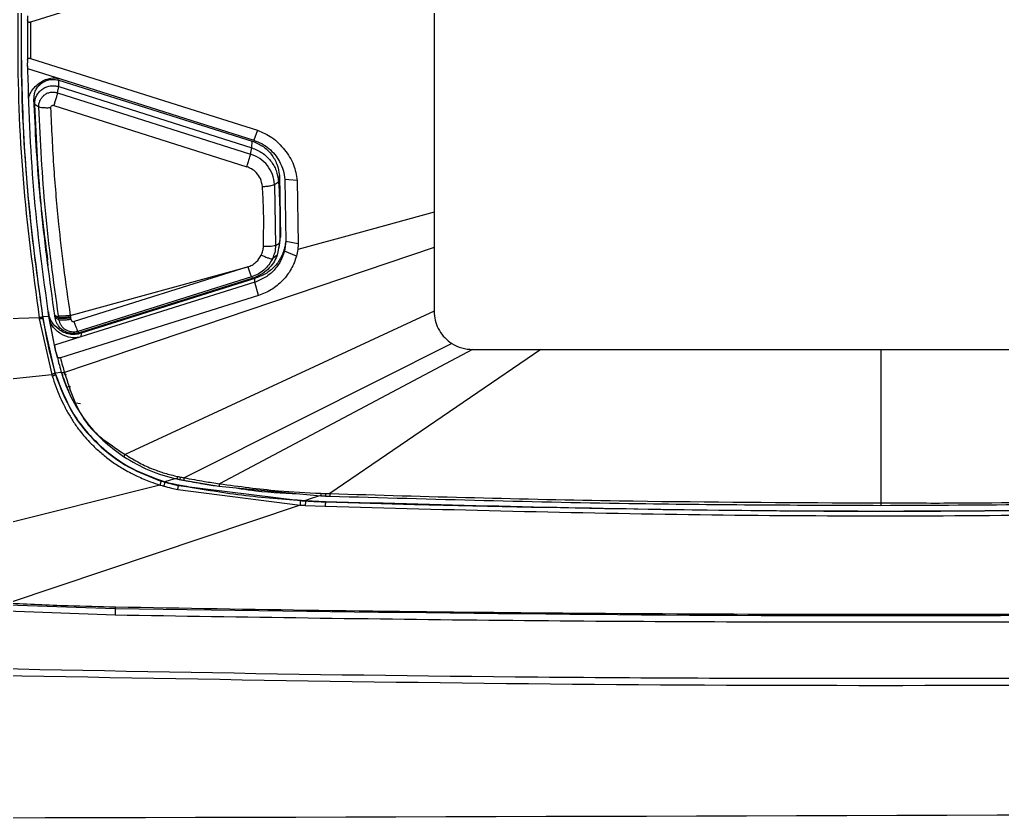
# Model space of a CAD drawing. Extents: x 527 to 611, y 788 to 934.
# Drawn here: x 574.122 to 577.312, y 803.913 to 806.51 of the extents above; entities that cross this region are included whole.
import ezdxf

# ---------------------------------------------------------------- set-up
doc = ezdxf.new("R2010")
doc.units = 0
doc.header["$MEASUREMENT"] = 0
doc.layers.add('1', color=4, linetype='Continuous')
doc.layers.add('GEOMETRY', color=3, linetype='Continuous', lineweight=25)

# ---------------------------------------------------------------- blocks, each defined once
blk = doc.blocks.new('2026_FLAIR')
at = {"layer": 'GEOMETRY'}
for p, q in [((48.4006, 3.6457), (48.4006, 2.5224)), ((47.8276, 3.3694), (47.091, 3.1385)), ((47.081, 3.1589), (47.081, 3.0978)), ((47.0811, 3.054), (47.0811, 3.0064)), ((47.0804, 3.0064), (47.0814, 2.9882)), ((47.0813, 3.0157), (47.0809, 3.0064)), ((47.0911, 3.0212), (47.7522, 2.8116)), ((47.0814, 2.9882), (47.1887, 2.9542)), ((47.1826, 2.9296), (47.1833, 2.9501)), ((47.1833, 2.9501), (47.81, 2.7529)), ((47.1887, 2.9542), (47.8156, 2.7554)), ((47.1787, 2.9092), (47.1826, 2.9296)), ((47.1787, 2.9092), (47.8053, 2.7106)), ((47.1826, 2.9296), (47.8093, 2.731)), ((47.1045, 2.871), (47.1022, 2.8891)), ((47.1176, 2.8632), (47.1045, 2.871)), ((47.1663, 2.868), (47.793, 2.6693)), ((47.7522, 2.8116), (47.8275, 2.7878)), ((47.8275, 2.7878), (47.8156, 2.7554)), ((47.8093, 2.731), (47.81, 2.7529)), ((47.8053, 2.7106), (47.8093, 2.731)), ((47.8832, 2.6122), (47.8961, 2.6211)), ((47.8961, 2.6211), (47.8986, 2.6411)), ((47.8986, 2.6411), (47.9019, 2.4415)), ((47.9566, 2.625), (47.9161, 2.628)), ((47.9161, 2.628), (47.9194, 2.4268)), ((47.9566, 2.625), (47.96, 2.4196)), ((47.8832, 2.6122), (47.8865, 2.4142)), ((48.4006, 2.5224), (48.4006, 2.4082)), ((47.8979, 2.4067), (47.9004, 2.4263)), ((47.8994, 2.4218), (47.9019, 2.4415)), ((47.9194, 2.4268), (47.9148, 2.3955)), ((47.919, 2.4262), (47.9164, 2.4088)), ((47.96, 2.4196), (47.9194, 2.4268)), ((47.9194, 2.4268), (47.9194, 2.4268)), ((48.4006, 2.4082), (47.201, 2.0027)), ((47.8865, 2.4142), (47.8994, 2.4218)), ((47.8994, 2.4218), (47.8918, 2.3834)), ((47.954, 2.3794), (47.9148, 2.3955)), ((47.9584, 2.4015), (47.954, 2.3794)), ((47.96, 2.4196), (47.9584, 2.4015)), ((48.4006, 2.4082), (48.4006, 2.2008)), ((47.1446, 2.3672), (47.1469, 2.3494)), ((47.8918, 2.3834), (47.8758, 2.3711)), ((47.2199, 2.1874), (47.7961, 2.3449)), ((47.7961, 2.3449), (47.2321, 2.1681)), ((47.8085, 2.3124), (47.2445, 2.1357)), ((47.8124, 2.3083), (47.2484, 2.1315)), ((47.8188, 2.3071), (47.2552, 2.1294)), ((47.8085, 2.3124), (47.8124, 2.3083)), ((47.8188, 2.295), (47.8188, 2.3071)), ((47.8188, 2.295), (47.2545, 2.1182)), ((47.8307, 2.2516), (47.8188, 2.2951)), ((47.8307, 2.2516), (47.1878, 2.0502)), ((48.4006, 2.2008), (47.3986, 1.7363)), ((47.119, 2.1798), (46.8756, 2.1727)), ((47.119, 2.1799), (47.1196, 2.1764)), ((47.1195, 2.1764), (47.1599, 1.9961)), ((47.1497, 2.1837), (47.1303, 2.1832)), ((47.1303, 2.1794), (47.1307, 2.1808)), ((47.1303, 2.1794), (47.1704, 2.0005)), ((47.1489, 2.1986), (47.1504, 2.1863)), ((47.1508, 2.1844), (47.1496, 2.1939)), ((47.1498, 2.184), (47.1497, 2.1837)), ((47.1497, 2.1837), (47.1725, 2.0691)), ((47.1687, 2.0913), (47.1512, 2.1816)), ((47.1702, 2.1838), (47.1698, 2.1861)), ((47.1839, 2.1728), (47.1709, 2.179)), ((47.1831, 2.178), (47.1827, 2.1809)), ((47.1839, 2.1728), (47.1831, 2.1779)), ((47.2199, 2.1874), (47.2207, 2.1823)), ((47.2207, 2.1823), (47.2211, 2.1796)), ((47.2211, 2.1796), (47.2219, 2.1744)), ((47.2545, 2.1182), (47.1687, 2.0913)), ((47.2445, 2.1357), (47.2484, 2.1315)), ((47.2552, 2.1294), (47.2545, 2.1182)), ((47.1687, 2.0913), (47.1723, 2.0705)), ((48.5256, 2.077), (47.7039, 1.6415)), ((48.7467, 2.077), (48.0623, 1.6096)), ((48.4519, 2.1008), (48.4582, 2.0965)), ((48.5256, 2.077), (48.7467, 2.077)), ((48.7467, 2.077), (49.8506, 2.077)), ((49.8506, 2.077), (50.9544, 2.077)), ((49.8506, 2.077), (49.8506, 1.5797)), ((47.1723, 2.0705), (47.1725, 2.0691)), ((47.1729, 2.0692), (47.1733, 2.0677)), ((47.1732, 2.0692), (47.1782, 2.0509)), ((47.1733, 2.0677), (47.1761, 2.0577)), ((47.1778, 2.0508), (47.1782, 2.0494)), ((46.4626, 1.9222), (47.1599, 1.9961)), ((47.1912, 2.0026), (47.1711, 2.0004)), ((47.1711, 2.0004), (47.1722, 1.9969)), ((47.1718, 1.9955), (47.1722, 1.9969)), ((47.1913, 2.0024), (47.1912, 2.0026)), ((47.1992, 1.9985), (47.2069, 1.9963)), ((47.2094, 1.9519), (47.2152, 1.9416)), ((47.2212, 1.9559), (47.2126, 1.9563)), ((47.2365, 1.9036), (47.2537, 1.9018)), ((47.511, 1.6375), (46.2665, 1.3242)), ((47.5265, 1.6483), (47.5265, 1.6469)), ((47.5662, 1.6571), (47.5661, 1.6583)), ((47.5664, 1.6575), (47.5752, 1.6557)), ((47.5711, 1.6363), (47.5711, 1.6377)), ((47.5711, 1.6363), (47.9666, 1.5867)), ((47.5752, 1.6557), (47.5879, 1.6533)), ((47.5879, 1.6533), (47.7026, 1.6338)), ((47.7025, 1.6334), (48.0328, 1.6024)), ((47.5688, 1.623), (47.9659, 1.5724)), ((48.0328, 1.6024), (48.0485, 1.6018)), ((48.0329, 1.6028), (48.0486, 1.6023)), ((48.0485, 1.6018), (48.0485, 1.6031)), ((48.0485, 1.6018), (48.062, 1.6014)), ((48.0486, 1.6022), (48.062, 1.6018)), ((47.9659, 1.5724), (47.0184, 1.2546)), ((47.9826, 1.5715), (48.0475, 1.5686)), ((47.9833, 1.587), (47.9832, 1.5857)), ((47.9833, 1.587), (48.0479, 1.5842)), ((48.0479, 1.5842), (48.0479, 1.583)), ((48.0479, 1.583), (48.3367, 1.574)), ((47.018, 1.2491), (47.3662, 1.2369)), ((46.9516, 1.2322), (47.3658, 1.2164)), ((47.3662, 1.2382), (47.3658, 1.2164))]:
    blk.add_line(p, q, dxfattribs=at)
at = {"layer": 'GEOMETRY', "flags": 128}
for points in [[(48.4006, 2.5224), (48.153, 2.4547), (47.9584, 2.4015)], [(47.9158, 2.4041), (47.9162, 2.4068), (47.9164, 2.4088)], [(47.1698, 2.1861), (47.1697, 2.1868), (47.1696, 2.1873)], [(48.4582, 2.0965), (47.9718, 1.8526), (47.5896, 1.6609)], [(47.5661, 1.6583), (47.544, 1.6527), (47.5265, 1.6483)], [(48.0328, 1.6037), (48.0051, 1.5943), (47.9833, 1.587)]]:
    blk.add_lwpolyline(points, dxfattribs=at)
at = {"layer": 'GEOMETRY'}
for points, knots in [([(47.1188, 3.9893), (47.0989, 3.8391), (47.0592, 3.5389), (47.0443, 3.0846), (47.0593, 2.6303), (47.0991, 2.33), (47.119, 2.1799)], [0, 0, 0, 0, 0.25, 0.499999, 0.749997, 1, 1, 1, 1]), ([(47.1301, 3.9917), (47.1252, 3.9588), (47.1007, 3.7945), (47.0728, 3.5205), (47.058, 3.1696), (47.0629, 2.8409), (47.0848, 2.5114), (47.1151, 2.2926), (47.1303, 2.1832)], [0, 0, 0, 0, 0.05488, 0.274513, 0.454775, 0.635037, 0.817518, 1, 1, 1, 1]), ([(47.0812, 3.1466), (47.0811, 3.1222), (47.0807, 3.0785), (47.0812, 3.0349), (47.0813, 3.0157)], [0, 0, 0, 0, 0.559999, 1, 1, 1, 1]), ([(47.091, 3.1385), (47.0903, 3.1383), (47.0889, 3.1379), (47.0868, 3.1378), (47.0851, 3.1381), (47.0837, 3.139), (47.0826, 3.1403), (47.0815, 3.1428), (47.0813, 3.145), (47.0812, 3.1466)], [0, 0, 0, 0, 0.126556, 0.236513, 0.337294, 0.438366, 0.54912, 0.676829, 1, 1, 1, 1]), ([(47.091, 3.1385), (47.0909, 3.1166), (47.0906, 3.0775), (47.091, 3.0384), (47.0911, 3.0212)], [0, 0, 0, 0, 0.559921, 1, 1, 1, 1]), ([(47.0813, 3.0157), (47.0814, 3.0169), (47.0816, 3.0186), (47.0827, 3.0204), (47.0838, 3.0214), (47.0852, 3.0219), (47.0869, 3.022), (47.089, 3.0218), (47.0904, 3.0214), (47.0911, 3.0212)], [0, 0, 0, 0, 0.323193, 0.450888, 0.561617, 0.662664, 0.763434, 0.873404, 1, 1, 1, 1]), ([(47.0858, 2.8911), (47.0858, 2.8921), (47.0863, 2.899), (47.0918, 2.9113), (47.1025, 2.9269), (47.1175, 2.9402), (47.1344, 2.9508), (47.1525, 2.957), (47.171, 2.9586), (47.1827, 2.9557), (47.1887, 2.9542)], [0, 0, 0, 0, 0.0220698, 0.1543932, 0.292351, 0.4440657, 0.5954205, 0.7329945, 0.8648307, 1, 1, 1, 1]), ([(47.1022, 2.8891), (47.1023, 2.894), (47.1027, 2.9039), (47.1076, 2.918), (47.1155, 2.9306), (47.1264, 2.9409), (47.1393, 2.9484), (47.1537, 2.9526), (47.1687, 2.9536), (47.1784, 2.9513), (47.1833, 2.9501)], [0, 0, 0, 0, 0.124995, 0.249792, 0.374655, 0.499781, 0.62464, 0.749455, 0.874824, 1, 1, 1, 1]), ([(47.1045, 2.871), (47.1046, 2.8757), (47.1049, 2.8852), (47.1097, 2.8988), (47.1174, 2.911), (47.1278, 2.9209), (47.1403, 2.9282), (47.1542, 2.9322), (47.1687, 2.933), (47.178, 2.9308), (47.1826, 2.9296)], [0, 0, 0, 0, 0.123707, 0.2492, 0.374731, 0.500244, 0.625697, 0.751232, 0.876575, 1, 1, 1, 1]), ([(47.1176, 2.8632), (47.1177, 2.8668), (47.1179, 2.874), (47.1214, 2.8844), (47.1269, 2.8938), (47.1346, 2.9019), (47.1442, 2.9082), (47.1555, 2.9117), (47.1673, 2.9124), (47.1749, 2.9103), (47.1787, 2.9092)], [0, 0, 0, 0, 0.1207241, 0.2409189, 0.361088, 0.4813612, 0.6105919, 0.7399237, 0.8698135, 1, 1, 1, 1]), ([(47.1787, 2.9092), (47.1782, 2.9074), (47.1772, 2.9036), (47.1742, 2.8932), (47.1704, 2.8808), (47.1677, 2.8722), (47.1663, 2.868)], [0, 0, 0, 0, 0.242658, 0.499987, 0.757324, 1, 1, 1, 1]), ([(47.1477, 2.3676), (47.1379, 2.4406), (47.1147, 2.6137), (47.1068, 2.7881), (47.1022, 2.8891)], [0, 0, 0, 0, 0.421404, 1, 1, 1, 1]), ([(47.1696, 2.1873), (47.1538, 2.3008), (47.122, 2.5278), (47.1103, 2.7566), (47.1045, 2.871)], [0, 0, 0, 0, 0.500021, 1, 1, 1, 1]), ([(47.156, 2.8602), (47.1517, 2.8602), (47.1428, 2.86), (47.1309, 2.8605), (47.1217, 2.8616), (47.1189, 2.8627), (47.1176, 2.8632)], [0, 0, 0, 0, 0.242807, 0.499902, 0.757051, 1, 1, 1, 1]), ([(47.1819, 2.186), (47.166, 2.2999), (47.1348, 2.5247), (47.1233, 2.7513), (47.1176, 2.8632)], [0, 0, 0, 0, 0.506383, 1, 1, 1, 1]), ([(47.1663, 2.868), (47.1656, 2.8681), (47.1642, 2.8684), (47.1618, 2.868), (47.1592, 2.8668), (47.1572, 2.8649), (47.1561, 2.8624), (47.1561, 2.861), (47.156, 2.8602)], [0, 0, 0, 0, 0.142987, 0.300128, 0.465133, 0.717837, 0.852182, 1, 1, 1, 1]), ([(47.156, 2.8602), (47.1591, 2.7943), (47.1649, 2.6685), (47.18, 2.4967), (47.1978, 2.3383), (47.2122, 2.2398), (47.2199, 2.1874)], [0, 0, 0, 0, 0.292868, 0.558651, 0.764859, 1, 1, 1, 1]), ([(47.8275, 2.7878), (47.8438, 2.7808), (47.8778, 2.7664), (47.9166, 2.7256), (47.9476, 2.6786), (47.9537, 2.6424), (47.9566, 2.625)], [0, 0, 0, 0, 0.240166, 0.499262, 0.759731, 1, 1, 1, 1]), ([(47.81, 2.7529), (47.8218, 2.7481), (47.8453, 2.7384), (47.873, 2.7116), (47.8927, 2.6786), (47.8966, 2.6536), (47.8986, 2.6411)], [0, 0, 0, 0, 0.2498227, 0.4995719, 0.7492977, 1, 1, 1, 1]), ([(47.8156, 2.7554), (47.8243, 2.7521), (47.8417, 2.7455), (47.8647, 2.7295), (47.8847, 2.71), (47.8944, 2.6942), (47.8992, 2.6863)], [0, 0, 0, 0, 0.250344, 0.500566, 0.750509, 1, 1, 1, 1]), ([(47.8093, 2.731), (47.8208, 2.7263), (47.8439, 2.7168), (47.8711, 2.6902), (47.8904, 2.6579), (47.8942, 2.6334), (47.8961, 2.6211)], [0, 0, 0, 0, 0.249324, 0.500085, 0.750829, 1, 1, 1, 1]), ([(47.793, 2.6693), (47.7945, 2.6741), (47.7976, 2.6838), (47.8014, 2.6965), (47.8041, 2.7058), (47.8049, 2.709), (47.8053, 2.7106)], [0, 0, 0, 0, 0.272776, 0.561784, 0.787222, 1, 1, 1, 1]), ([(47.8832, 2.6122), (47.8815, 2.6232), (47.8781, 2.6451), (47.8608, 2.6743), (47.8364, 2.6978), (47.8157, 2.7063), (47.8053, 2.7106)], [0, 0, 0, 0, 0.2498842, 0.4999126, 0.7505104, 1, 1, 1, 1]), ([(47.8992, 2.6863), (47.9036, 2.677), (47.9124, 2.6585), (47.9148, 2.6382), (47.9161, 2.628)], [0, 0, 0, 0, 0.5001822, 1, 1, 1, 1]), ([(47.8436, 2.6052), (47.8421, 2.6141), (47.8392, 2.6308), (47.8252, 2.6502), (47.8095, 2.6628), (47.7982, 2.6673), (47.793, 2.6693)], [0, 0, 0, 0, 0.310439, 0.582115, 0.808329, 1, 1, 1, 1]), ([(47.8961, 2.6211), (47.8981, 2.5831), (47.9016, 2.5167), (47.9001, 2.4503), (47.8994, 2.4218)], [0, 0, 0, 0, 0.57188, 1, 1, 1, 1]), ([(47.8436, 2.6052), (47.8486, 2.6056), (47.8589, 2.6064), (47.8712, 2.6084), (47.8797, 2.6104), (47.8821, 2.6116), (47.8832, 2.6122)], [0, 0, 0, 0, 0.272671, 0.561811, 0.787328, 1, 1, 1, 1]), ([(47.8469, 2.4111), (47.8476, 2.4529), (47.8488, 2.5176), (47.845, 2.5823), (47.8436, 2.6052)], [0, 0, 0, 0, 0.644897, 1, 1, 1, 1]), ([(47.9164, 2.4088), (47.9124, 2.3967), (47.9048, 2.3733), (47.8828, 2.3436), (47.8539, 2.3205), (47.8307, 2.3118), (47.8187, 2.3072)], [0, 0, 0, 0, 0.258654, 0.49997, 0.741302, 1, 1, 1, 1]), ([(47.9148, 2.3955), (47.9111, 2.3844), (47.9036, 2.3622), (47.8821, 2.3335), (47.8541, 2.3092), (47.8308, 2.2999), (47.8188, 2.2951)], [0, 0, 0, 0, 0.241661, 0.484459, 0.735544, 1, 1, 1, 1]), ([(47.8398, 2.3832), (47.8419, 2.388), (47.8457, 2.3969), (47.8465, 2.4066), (47.8469, 2.4111)], [0, 0, 0, 0, 0.53274, 1, 1, 1, 1]), ([(47.8865, 2.4142), (47.8851, 2.4136), (47.8823, 2.4125), (47.8727, 2.4114), (47.8604, 2.4108), (47.8513, 2.411), (47.8469, 2.4111)], [0, 0, 0, 0, 0.242629, 0.500099, 0.757516, 1, 1, 1, 1]), ([(47.8865, 2.4142), (47.8858, 2.4066), (47.8846, 2.3917), (47.8787, 2.3779), (47.8758, 2.3711)], [0, 0, 0, 0, 0.505726, 1, 1, 1, 1]), ([(47.9148, 2.3955), (47.915, 2.3968), (47.9153, 2.3997), (47.9157, 2.4025), (47.9158, 2.4041)], [0, 0, 0, 0, 0.445217, 1, 1, 1, 1]), ([(47.7961, 2.3449), (47.8008, 2.3467), (47.8107, 2.3505), (47.8272, 2.3624), (47.835, 2.3753), (47.8398, 2.3832)], [0, 0, 0, 0, 0.249274, 0.534581, 1, 1, 1, 1]), ([(47.8758, 2.3711), (47.8721, 2.3644), (47.8647, 2.351), (47.8488, 2.3342), (47.8301, 2.3206), (47.8157, 2.3152), (47.8085, 2.3124)], [0, 0, 0, 0, 0.250757, 0.499718, 0.748873, 1, 1, 1, 1]), ([(47.8918, 2.3834), (47.8918, 2.3832), (47.8913, 2.382), (47.8879, 2.3732), (47.8791, 2.3568), (47.8617, 2.336), (47.839, 2.3187), (47.8213, 2.3118), (47.8124, 2.3083)], [0, 0, 0, 0, 0.003958, 0.035816, 0.249969, 0.499302, 0.749132, 1, 1, 1, 1]), ([(47.954, 2.3794), (47.949, 2.3652), (47.9389, 2.3364), (47.91, 2.2998), (47.8743, 2.2689), (47.8452, 2.2573), (47.8307, 2.2516)], [0, 0, 0, 0, 0.2432, 0.495393, 0.749412, 1, 1, 1, 1]), ([(47.8398, 2.3832), (47.8438, 2.3814), (47.8521, 2.3777), (47.8633, 2.3735), (47.8719, 2.371), (47.8745, 2.371), (47.8758, 2.3711)], [0, 0, 0, 0, 0.242516, 0.499972, 0.757443, 1, 1, 1, 1]), ([(47.7961, 2.3449), (47.7976, 2.3403), (47.8007, 2.3309), (47.8046, 2.3205), (47.8072, 2.3141), (47.8081, 2.313), (47.8085, 2.3124)], [0, 0, 0, 0, 0.272797, 0.561785, 0.787209, 1, 1, 1, 1]), ([(48.4006, 2.2008), (48.4012, 2.1911), (48.4026, 2.1716), (48.4135, 2.1443), (48.4295, 2.1196), (48.4444, 2.1071), (48.4519, 2.1008)], [0, 0, 0, 0, 0.250901, 0.500884, 0.750539, 1, 1, 1, 1]), ([(47.1298, 2.1829), (47.1297, 2.1827), (47.1295, 2.1824), (47.128, 2.1818), (47.1256, 2.1811), (47.1225, 2.1804), (47.1201, 2.1801), (47.119, 2.1799)], [0, 0, 0, 0, 0.176062, 0.366658, 0.563828, 0.791065, 1, 1, 1, 1]), ([(47.1196, 2.1764), (47.1209, 2.1766), (47.1228, 2.1769), (47.1253, 2.1774), (47.1271, 2.1779), (47.1285, 2.1783), (47.1299, 2.1788), (47.1302, 2.1792), (47.1303, 2.1794)], [0, 0, 0, 0, 0.23869, 0.367908, 0.500086, 0.632252, 0.761433, 1, 1, 1, 1]), ([(47.1298, 2.1828), (47.1299, 2.1822), (47.1301, 2.1811), (47.1303, 2.1799), (47.1303, 2.1794)], [0, 0, 0, 0, 0.56, 1, 1, 1, 1]), ([(47.1303, 2.1832), (47.1304, 2.1827), (47.1305, 2.1819), (47.1306, 2.1811), (47.1307, 2.1808)], [0, 0, 0, 0, 0.560704, 1, 1, 1, 1]), ([(47.1307, 2.1808), (47.1364, 2.1479), (47.147, 2.0871), (47.1635, 2.0277), (47.1711, 2.0004)], [0, 0, 0, 0, 0.541522, 1, 1, 1, 1]), ([(47.1496, 2.1939), (47.1495, 2.1947), (47.1492, 2.1963), (47.149, 2.1979), (47.1489, 2.1986)], [0, 0, 0, 0, 0.559542, 1, 1, 1, 1]), ([(47.2552, 2.1295), (47.2487, 2.1279), (47.2363, 2.1247), (47.217, 2.1258), (47.1986, 2.1318), (47.1785, 2.1448), (47.1625, 2.1612), (47.1528, 2.1796), (47.1507, 2.1891), (47.1496, 2.1939)], [0, 0, 0, 0, 0.141872, 0.275347, 0.409549, 0.553468, 0.788371, 0.895108, 1, 1, 1, 1]), ([(47.1504, 2.1863), (47.1503, 2.1858), (47.1501, 2.1849), (47.1499, 2.1843), (47.1498, 2.184)], [0, 0, 0, 0, 0.5632505, 1, 1, 1, 1]), ([(47.1512, 2.1816), (47.151, 2.1825), (47.1508, 2.184), (47.1505, 2.1856), (47.1504, 2.1863)], [0, 0, 0, 0, 0.56, 1, 1, 1, 1]), ([(47.2545, 2.1182), (47.2492, 2.1169), (47.2386, 2.1143), (47.2159, 2.1153), (47.1939, 2.1242), (47.1748, 2.1378), (47.1631, 2.1507), (47.1548, 2.1653), (47.1524, 2.1761), (47.1512, 2.1816)], [0, 0, 0, 0, 0.120213, 0.238852, 0.494589, 0.63007, 0.755305, 0.876381, 1, 1, 1, 1]), ([(47.1827, 2.1809), (47.1802, 2.1821), (47.1759, 2.1841), (47.1716, 2.1863), (47.1696, 2.1873)], [0, 0, 0, 0, 0.559999, 1, 1, 1, 1]), ([(47.1831, 2.1779), (47.1808, 2.1789), (47.1771, 2.1807), (47.173, 2.1825), (47.171, 2.1834), (47.1704, 2.1837), (47.1702, 2.1838)], [0, 0, 0, 0, 0.5313812, 0.8572707, 0.9515303, 1, 1, 1, 1]), ([(47.1709, 2.179), (47.1708, 2.1799), (47.1705, 2.1815), (47.1703, 2.1831), (47.1702, 2.1838)], [0, 0, 0, 0, 0.56, 1, 1, 1, 1]), ([(47.2484, 2.1315), (47.2443, 2.1305), (47.2359, 2.1285), (47.2229, 2.1288), (47.2095, 2.1319), (47.1947, 2.1392), (47.1833, 2.1502), (47.1746, 2.1642), (47.1723, 2.1734), (47.1709, 2.179)], [0, 0, 0, 0, 0.1244796, 0.2494266, 0.3749264, 0.5224755, 0.7240426, 0.830183, 1, 1, 1, 1]), ([(47.2199, 2.1874), (47.2151, 2.1867), (47.2052, 2.1854), (47.1933, 2.1848), (47.1853, 2.185), (47.183, 2.1857), (47.1819, 2.186)], [0, 0, 0, 0, 0.27299, 0.561731, 0.78701, 1, 1, 1, 1]), ([(47.1827, 2.1809), (47.1825, 2.1819), (47.1823, 2.1836), (47.182, 2.1853), (47.1819, 2.186)], [0, 0, 0, 0, 0.559949, 1, 1, 1, 1]), ([(47.2207, 2.1824), (47.2158, 2.1817), (47.2059, 2.1804), (47.1941, 2.1797), (47.1861, 2.1799), (47.1838, 2.1806), (47.1827, 2.181)], [0, 0, 0, 0, 0.27299, 0.56173, 0.78701, 1, 1, 1, 1]), ([(47.2211, 2.1796), (47.2163, 2.1789), (47.2064, 2.1776), (47.1946, 2.177), (47.1865, 2.1772), (47.1842, 2.1779), (47.1831, 2.1782)], [0, 0, 0, 0, 0.272989, 0.56173, 0.787009, 1, 1, 1, 1]), ([(47.2219, 2.1744), (47.2177, 2.1738), (47.209, 2.1726), (47.1973, 2.1717), (47.1881, 2.1717), (47.1853, 2.1724), (47.1839, 2.1728)], [0, 0, 0, 0, 0.237895, 0.493104, 0.75206, 1, 1, 1, 1]), ([(47.2445, 2.1357), (47.2412, 2.1349), (47.2346, 2.1332), (47.2244, 2.1335), (47.2145, 2.1358), (47.2054, 2.1402), (47.1974, 2.1464), (47.1909, 2.1541), (47.1861, 2.163), (47.1847, 2.1695), (47.1839, 2.1728)], [0, 0, 0, 0, 0.1254889, 0.2503257, 0.3752418, 0.5003363, 0.6253703, 0.7501185, 0.8747292, 1, 1, 1, 1]), ([(47.2219, 2.1744), (47.222, 2.1738), (47.2223, 2.1727), (47.2231, 2.1712), (47.2242, 2.1699), (47.2255, 2.1689), (47.227, 2.1681), (47.2287, 2.1677), (47.2304, 2.1677), (47.2316, 2.168), (47.2321, 2.1681)], [0, 0, 0, 0, 0.126034, 0.253433, 0.374227, 0.498613, 0.620378, 0.744367, 0.871279, 1, 1, 1, 1]), ([(47.2321, 2.1681), (47.2335, 2.164), (47.2362, 2.1556), (47.24, 2.1452), (47.243, 2.1378), (47.244, 2.1364), (47.2445, 2.1357)], [0, 0, 0, 0, 0.242732, 0.500049, 0.75734, 1, 1, 1, 1]), ([(48.4582, 2.0965), (48.4689, 2.0908), (48.4899, 2.0795), (48.5138, 2.0778), (48.5256, 2.077)], [0, 0, 0, 0, 0.506478, 1, 1, 1, 1]), ([(47.1878, 2.0502), (47.1871, 2.05), (47.1859, 2.0496), (47.1842, 2.0493), (47.1829, 2.0493), (47.1814, 2.0496), (47.1798, 2.0507), (47.1775, 2.0532), (47.1767, 2.0558), (47.1761, 2.0577)], [0, 0, 0, 0, 0.113719, 0.210959, 0.288109, 0.344382, 0.492317, 0.650812, 1, 1, 1, 1]), ([(47.1761, 2.0577), (47.1788, 2.047), (47.1837, 2.028), (47.1893, 2.0092), (47.1917, 2.0009)], [0, 0, 0, 0, 0.559996, 1, 1, 1, 1]), ([(47.1878, 2.0502), (47.1902, 2.0413), (47.1943, 2.0254), (47.199, 2.0097), (47.201, 2.0027)], [0, 0, 0, 0, 0.560006, 1, 1, 1, 1]), ([(47.1704, 2.0005), (47.1703, 2.0003), (47.17, 2), (47.1686, 1.9992), (47.1663, 1.9982), (47.1632, 1.9971), (47.161, 1.9964), (47.1599, 1.9961)], [0, 0, 0, 0, 0.176085, 0.366692, 0.563859, 0.791075, 1, 1, 1, 1]), ([(47.1599, 1.9961), (47.1601, 1.9952), (47.1606, 1.9935), (47.1611, 1.9918), (47.1614, 1.9911)], [0, 0, 0, 0, 0.56, 1, 1, 1, 1]), ([(47.1614, 1.9911), (47.1623, 1.9914), (47.1642, 1.9919), (47.167, 1.9929), (47.1695, 1.9939), (47.1714, 1.9949), (47.1717, 1.9953), (47.1718, 1.9955)], [0, 0, 0, 0, 0.1760512, 0.3666533, 0.5638348, 0.7910729, 1, 1, 1, 1]), ([(47.1614, 1.9911), (47.165, 1.9796), (47.1723, 1.9566), (47.186, 1.9233), (47.2015, 1.8911), (47.2189, 1.8601), (47.2348, 1.8352), (47.2498, 1.8147), (47.2644, 1.7965), (47.2838, 1.775), (47.3085, 1.7508), (47.3384, 1.7256), (47.3666, 1.7055), (47.3916, 1.69), (47.4128, 1.678), (47.4426, 1.6631), (47.4757, 1.6492), (47.5009, 1.6408), (47.511, 1.6375)], [0, 0, 0, 0, 0.070084, 0.139654, 0.208729, 0.277336, 0.345507, 0.379767, 0.424775, 0.48053, 0.547023, 0.624249, 0.70642, 0.746823, 0.793713, 0.84708, 0.938659, 1, 1, 1, 1]), ([(47.1704, 2.0005), (47.1706, 1.9996), (47.1711, 1.9979), (47.1716, 1.9962), (47.1718, 1.9955)], [0, 0, 0, 0, 0.56, 1, 1, 1, 1]), ([(47.1718, 1.9955), (47.1874, 1.9545), (47.219, 1.8716), (47.3039, 1.7694), (47.404, 1.6924), (47.4792, 1.6638), (47.5144, 1.6504)], [0, 0, 0, 0, 0.2596796, 0.5257845, 0.7783195, 1, 1, 1, 1]), ([(47.1722, 1.9969), (47.1883, 1.9547), (47.221, 1.8693), (47.3097, 1.7651), (47.4135, 1.6883), (47.4907, 1.661), (47.5265, 1.6483)], [0, 0, 0, 0, 0.261494, 0.528771, 0.781318, 1, 1, 1, 1]), ([(47.1917, 2.0009), (47.1916, 2.0011), (47.1915, 2.0016), (47.1914, 2.0021), (47.1913, 2.0024)], [0, 0, 0, 0, 0.527764, 1, 1, 1, 1]), ([(47.201, 2.0027), (47.1998, 2.0024), (47.1974, 2.0016), (47.1943, 2.0009), (47.1922, 2.0006), (47.1918, 2.0008), (47.1917, 2.0009)], [0, 0, 0, 0, 0.240757, 0.499999, 0.759241, 1, 1, 1, 1]), ([(47.1917, 2.0009), (47.2013, 1.9738), (47.2204, 1.9197), (47.2667, 1.8465), (47.3234, 1.7809), (47.3699, 1.7467), (47.3932, 1.7296)], [0, 0, 0, 0, 0.250103, 0.500029, 0.750009, 1, 1, 1, 1]), ([(47.1923, 1.9992), (47.195, 1.9908), (47.2, 1.9748), (47.2064, 1.9592), (47.2094, 1.9519)], [0, 0, 0, 0, 0.528564, 1, 1, 1, 1]), ([(47.201, 2.0027), (47.2205, 1.9413), (47.2425, 1.8721), (47.2998, 1.807), (47.3396, 1.775), (47.3755, 1.7515), (47.3986, 1.7363)], [0, 0, 0, 0, 0.554158, 0.624887, 0.75812, 1, 1, 1, 1]), ([(47.3986, 1.7363), (47.3979, 1.7352), (47.3963, 1.7329), (47.3945, 1.7306), (47.3934, 1.7295), (47.3932, 1.7296), (47.3932, 1.7296)], [0, 0, 0, 0, 0.270928, 0.562227, 0.789034, 1, 1, 1, 1]), ([(47.3932, 1.7296), (47.4203, 1.7134), (47.4745, 1.6811), (47.5356, 1.6651), (47.5662, 1.6571)], [0, 0, 0, 0, 0.499944, 1, 1, 1, 1]), ([(47.3986, 1.7363), (47.4138, 1.7269), (47.4427, 1.709), (47.486, 1.6896), (47.5274, 1.6749), (47.5544, 1.6684), (47.5682, 1.6651)], [0, 0, 0, 0, 0.289007, 0.551829, 0.769144, 1, 1, 1, 1]), ([(47.5682, 1.6651), (47.5679, 1.6638), (47.5674, 1.6612), (47.5667, 1.6585), (47.5663, 1.657), (47.5662, 1.6571), (47.5662, 1.6571)], [0, 0, 0, 0, 0.271054, 0.562178, 0.788888, 1, 1, 1, 1]), ([(47.5682, 1.6651), (47.5698, 1.6648), (47.5727, 1.6642), (47.5756, 1.6636), (47.5769, 1.6634)], [0, 0, 0, 0, 0.5599667, 1, 1, 1, 1]), ([(47.5769, 1.6634), (47.5766, 1.6621), (47.5761, 1.6594), (47.5755, 1.6567), (47.5751, 1.6553), (47.5751, 1.6553), (47.575, 1.6553)], [0, 0, 0, 0, 0.271059, 0.562177, 0.788883, 1, 1, 1, 1]), ([(47.5769, 1.6634), (47.5793, 1.6629), (47.5835, 1.6621), (47.5877, 1.6613), (47.5896, 1.6609)], [0, 0, 0, 0, 0.564807, 1, 1, 1, 1]), ([(47.5896, 1.6609), (47.5893, 1.6596), (47.5888, 1.657), (47.5882, 1.6542), (47.5878, 1.6528), (47.5878, 1.6529), (47.5877, 1.6529)], [0, 0, 0, 0, 0.271066, 0.56215, 0.788846, 1, 1, 1, 1]), ([(47.5896, 1.6609), (47.6116, 1.6569), (47.6496, 1.6499), (47.6879, 1.644), (47.7039, 1.6415)], [0, 0, 0, 0, 0.579599, 1, 1, 1, 1]), ([(47.5144, 1.6504), (47.5144, 1.6502), (47.5144, 1.6496), (47.5139, 1.6476), (47.5132, 1.6446), (47.5121, 1.641), (47.5113, 1.6386), (47.511, 1.6375)], [0, 0, 0, 0, 0.174143, 0.365336, 0.564415, 0.792931, 1, 1, 1, 1]), ([(47.511, 1.6375), (47.5132, 1.6368), (47.5173, 1.6356), (47.5214, 1.6344), (47.5232, 1.6339)], [0, 0, 0, 0, 0.560009, 1, 1, 1, 1]), ([(47.5144, 1.6504), (47.5167, 1.6498), (47.5207, 1.6485), (47.5247, 1.6474), (47.5265, 1.6469)], [0, 0, 0, 0, 0.562832, 1, 1, 1, 1]), ([(47.5265, 1.6469), (47.5264, 1.6466), (47.5264, 1.646), (47.526, 1.644), (47.5253, 1.641), (47.5243, 1.6374), (47.5236, 1.635), (47.5232, 1.6339)], [0, 0, 0, 0, 0.1738579, 0.3648866, 0.5639604, 0.7926511, 1, 1, 1, 1]), ([(47.5232, 1.6339), (47.5317, 1.6316), (47.5467, 1.6275), (47.562, 1.6244), (47.5688, 1.623)], [0, 0, 0, 0, 0.560007, 1, 1, 1, 1]), ([(47.5265, 1.6483), (47.5349, 1.646), (47.5496, 1.6421), (47.5646, 1.639), (47.5711, 1.6377)], [0, 0, 0, 0, 0.564601, 1, 1, 1, 1]), ([(47.5265, 1.6469), (47.5349, 1.6446), (47.5496, 1.6406), (47.5646, 1.6376), (47.5711, 1.6363)], [0, 0, 0, 0, 0.569803, 1, 1, 1, 1]), ([(47.5662, 1.6571), (47.5679, 1.6567), (47.5708, 1.6561), (47.5737, 1.6556), (47.575, 1.6553)], [0, 0, 0, 0, 0.56, 1, 1, 1, 1]), ([(47.5688, 1.623), (47.569, 1.6239), (47.5694, 1.626), (47.57, 1.6293), (47.5706, 1.6326), (47.571, 1.6352), (47.5711, 1.6359), (47.5711, 1.6363)], [0, 0, 0, 0, 0.174047, 0.365333, 0.564581, 0.793165, 1, 1, 1, 1]), ([(47.5711, 1.6377), (47.6394, 1.6257), (47.7759, 1.6018), (47.9141, 1.592), (47.9833, 1.587)], [0, 0, 0, 0, 0.500086, 1, 1, 1, 1]), ([(47.575, 1.6553), (47.5774, 1.6548), (47.5816, 1.654), (47.5859, 1.6532), (47.5877, 1.6529)], [0, 0, 0, 0, 0.5600028, 1, 1, 1, 1]), ([(47.5877, 1.6529), (47.6091, 1.6489), (47.6473, 1.6419), (47.6856, 1.636), (47.7025, 1.6334)], [0, 0, 0, 0, 0.559999, 1, 1, 1, 1]), ([(47.7039, 1.6415), (47.7037, 1.6402), (47.7033, 1.6376), (47.7028, 1.6348), (47.7025, 1.6334), (47.7025, 1.6334), (47.7025, 1.6334)], [0, 0, 0, 0, 0.271147, 0.562224, 0.788879, 1, 1, 1, 1]), ([(47.7039, 1.6415), (47.7676, 1.633), (47.877, 1.6184), (47.9872, 1.6129), (48.0332, 1.6106)], [0, 0, 0, 0, 0.582668, 1, 1, 1, 1]), ([(47.7584, 1.6282), (47.7732, 1.6258), (47.84, 1.6149), (47.9076, 1.6117), (47.9603, 1.6092)], [0, 0, 0, 0, 0.221588, 1, 1, 1, 1]), ([(48.0332, 1.6106), (48.0331, 1.6093), (48.033, 1.6066), (48.0329, 1.6038), (48.0328, 1.6024), (48.0328, 1.6024), (48.0328, 1.6024)], [0, 0, 0, 0, 0.271173, 0.562179, 0.788807, 1, 1, 1, 1]), ([(48.0332, 1.6106), (48.0361, 1.6105), (48.0413, 1.6103), (48.0466, 1.6101), (48.0489, 1.61)], [0, 0, 0, 0, 0.56001, 1, 1, 1, 1]), ([(48.0489, 1.61), (48.0488, 1.6087), (48.0487, 1.606), (48.0486, 1.6032), (48.0486, 1.6018), (48.0486, 1.6018), (48.0485, 1.6018)], [0, 0, 0, 0, 0.2711993, 0.5622076, 0.7888236, 1, 1, 1, 1]), ([(48.0489, 1.61), (48.0514, 1.6099), (48.0559, 1.6098), (48.0604, 1.6096), (48.0623, 1.6096)], [0, 0, 0, 0, 0.560005, 1, 1, 1, 1]), ([(48.0623, 1.6096), (48.0623, 1.6083), (48.0622, 1.6055), (48.0621, 1.6028), (48.062, 1.6014), (48.062, 1.6014), (48.062, 1.6014)], [0, 0, 0, 0, 0.271177, 0.562187, 0.788813, 1, 1, 1, 1]), ([(48.062, 1.6014), (48.3958, 1.5918), (48.9919, 1.5747), (49.5882, 1.5725), (49.8506, 1.5715)], [0, 0, 0, 0, 0.559998, 1, 1, 1, 1]), ([(48.0623, 1.6096), (48.3752, 1.6005), (48.9339, 1.5843), (49.4928, 1.5812), (49.7388, 1.5798)], [0, 0, 0, 0, 0.559971, 1, 1, 1, 1]), ([(49.8506, 1.5715), (50.1845, 1.5731), (50.7808, 1.5759), (51.3768, 1.5936), (51.6391, 1.6014)], [0, 0, 0, 0, 0.559998, 1, 1, 1, 1]), ([(49.8506, 1.5797), (49.8848, 1.5795), (49.9295, 1.5794), (50.0497, 1.5789), (50.4626, 1.5811), (50.865, 1.5896), (51.1919, 1.5965)], [0, 0, 0, 0, 0.076612, 0.099874, 0.268835, 1, 1, 1, 1]), ([(47.9666, 1.5867), (47.9666, 1.5864), (47.9666, 1.5858), (47.9665, 1.5835), (47.9664, 1.5802), (47.9661, 1.5762), (47.966, 1.5736), (47.9659, 1.5724)], [0, 0, 0, 0, 0.1728, 0.364495, 0.565038, 0.794456, 1, 1, 1, 1]), ([(47.9659, 1.5724), (47.969, 1.5722), (47.9746, 1.5719), (47.9801, 1.5716), (47.9826, 1.5715)], [0, 0, 0, 0, 0.56, 1, 1, 1, 1]), ([(47.9666, 1.5867), (47.9697, 1.5865), (47.9753, 1.5862), (47.9808, 1.5859), (47.9832, 1.5857)], [0, 0, 0, 0, 0.560003, 1, 1, 1, 1]), ([(47.9832, 1.5857), (47.9832, 1.5855), (47.9832, 1.5849), (47.9832, 1.5826), (47.983, 1.5792), (47.9828, 1.5752), (47.9827, 1.5727), (47.9826, 1.5715)], [0, 0, 0, 0, 0.1727729, 0.3644555, 0.565002, 0.794437, 1, 1, 1, 1]), ([(47.9832, 1.5857), (47.9954, 1.5851), (48.017, 1.584), (48.0385, 1.5832), (48.0479, 1.5829)], [0, 0, 0, 0, 0.5651545, 1, 1, 1, 1]), ([(48.0479, 1.5829), (48.0479, 1.5828), (48.0479, 1.5825), (48.0479, 1.5814), (48.0479, 1.5798), (48.0478, 1.5778), (48.0477, 1.5754), (48.0476, 1.573), (48.0476, 1.5707), (48.0475, 1.5693), (48.0475, 1.5686)], [0, 0, 0, 0, 0.1116507, 0.2333274, 0.3628874, 0.4970115, 0.6315978, 0.7624603, 0.8860645, 1, 1, 1, 1]), ([(48.0475, 1.5686), (48.453, 1.5577), (49.2592, 1.536), (50.4616, 1.5364), (51.2579, 1.5579), (51.6536, 1.5686)], [0, 0, 0, 0, 0.337431, 0.670764, 1, 1, 1, 1]), ([(49.7388, 1.5798), (49.7596, 1.5798), (49.7969, 1.5797), (49.8342, 1.5797), (49.8506, 1.5797)], [0, 0, 0, 0, 0.559999, 1, 1, 1, 1]), ([(49.8506, 1.5797), (49.8506, 1.5784), (49.8506, 1.5757), (49.8506, 1.5729), (49.8506, 1.5715), (49.8506, 1.5715), (49.8506, 1.5715)], [0, 0, 0, 0, 0.27117, 0.562186, 0.788817, 1, 1, 1, 1]), ([(47.0184, 1.2546), (47.0834, 1.2515), (47.1993, 1.246), (47.3153, 1.2435), (47.3663, 1.2423)], [0, 0, 0, 0, 0.560279, 1, 1, 1, 1]), ([(47.3658, 1.2164), (47.783, 1.2097), (48.6112, 1.1966), (49.8506, 1.1918), (51.0899, 1.1966), (51.9181, 1.2097), (52.3353, 1.2164)], [0, 0, 0, 0, 0.251877, 0.5, 0.748123, 1, 1, 1, 1]), ([(47.3663, 1.2423), (47.3663, 1.2414), (47.3662, 1.2395), (47.3662, 1.2377), (47.3662, 1.2368), (47.3662, 1.2369), (47.3662, 1.2369)], [0, 0, 0, 0, 0.274461, 0.561359, 0.785539, 1, 1, 1, 1]), ([(47.3662, 1.2369), (48.1943, 1.2254), (49.8506, 1.2023), (51.5068, 1.2254), (52.3349, 1.2369)], [0, 0, 0, 0, 0.5, 1, 1, 1, 1]), ([(47.3663, 1.2423), (47.5864, 1.2385), (48.0396, 1.2306), (48.7394, 1.2226), (49.4757, 1.2181), (50.2254, 1.2181), (50.9617, 1.2226), (51.6615, 1.2306), (52.1147, 1.2385), (52.3348, 1.2423)], [0, 0, 0, 0, 0.132922, 0.273676, 0.422494, 0.577505, 0.726322, 0.867077, 1, 1, 1, 1]), ([(46.42, 1.0538), (47.1678, 1.0382), (48.3112, 1.0144), (49.8506, 1.0093), (51.3899, 1.0144), (52.5333, 1.0382), (53.2811, 1.0538)], [0, 0, 0, 0, 0.327012, 0.500003, 0.672993, 1, 1, 1, 1]), ([(46.4193, 1.0319), (47.1817, 1.0165), (48.7066, 0.9858), (50.9945, 0.9858), (52.5194, 1.0165), (53.2818, 1.0319)], [0, 0, 0, 0, 0.333334, 0.666667, 1, 1, 1, 1]), ([(60.1444, 0.6253), (56.6763, 0.5961), (53.2081, 0.5765), (46.2716, 0.5534), (42.8033, 0.55), (39.335, 0.5543)], [0, 0, 0, 0, 0.5, 0.5, 1, 1, 1, 1])]:
    blk.add_open_spline(points, degree=3, knots=knots, dxfattribs=at)
for points in [[(47.1296, 3.989), (47.1098, 3.8391), (47.0701, 3.5394), (47.0552, 3.0859), (47.0702, 2.6324), (47.11, 2.3327), (47.1298, 2.1828)], [(47.0804, 3.0064), (47.0847, 2.8687), (47.0934, 2.5933), (47.1309, 2.3202), (47.1497, 2.1837)], [(48.0479, 1.5842), (48.4484, 1.5734), (49.2495, 1.5518), (50.4516, 1.5518), (51.2527, 1.5734), (51.6532, 1.5842)], [(48.3367, 1.574), (48.8429, 1.5633), (49.8553, 1.5419), (50.8677, 1.5635), (51.3739, 1.5743)]]:
    blk.add_open_spline(points, degree=3, dxfattribs=at)

msp = doc.modelspace()

# ---------------------------------------------------------------- block references
at = {"layer": '1'}
msp.add_blockref('2026_FLAIR', (527.0666, 803.3631), dxfattribs=at)

doc.saveas('drawing.dxf')
